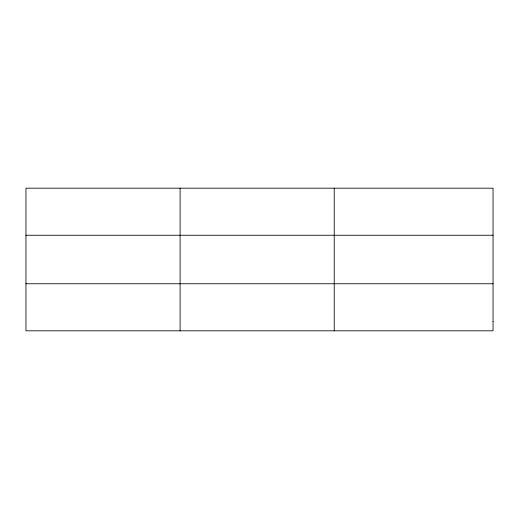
<?xml version="1.0" encoding="UTF-8"?>
<svg xmlns="http://www.w3.org/2000/svg" width="519" height="519" viewBox="0 0 519 519"><rect width="100%" height="100%" fill="white"/><g stroke="black" fill="none" stroke-linecap="round" stroke-linejoin="round"><path stroke-width="0.78" d="M180.093 188.183L180.093 330.817M334.236 188.183L334.236 330.817M25.95 235.25L493.05 235.25M25.95 283.75L493.05 283.75M493.05 321.404L493.05 330.817L25.95 330.817L25.95 188.183L493.05 188.183L493.05 321.404"/></g></svg>
